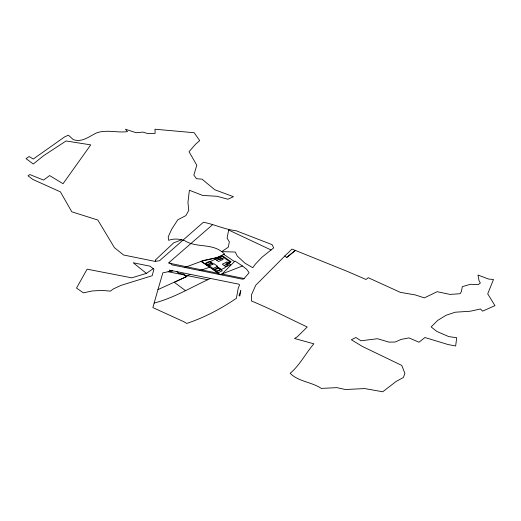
<?xml version="1.0" encoding="UTF-8"?>
<svg xmlns="http://www.w3.org/2000/svg" width="521" height="521" viewBox="0 0 521 521"><rect width="100%" height="100%" fill="white"/><g stroke="black" fill="none" stroke-linecap="round" stroke-linejoin="round"><path stroke-width="0.78" d="M228.778 229.37L227.104 238.162L229.351 241.855L228.309 247.156L221.718 251.61C210.614 243.222 196.15 247.944 184.675 240.676C179.4 238.813 174.06 238.397 168.641 240.305L168.211 236.886L171.689 229.233L177.791 219.797L185.86 215.616L188.752 210.445L187.951 202.382L189.39 190.25L202.643 195.421L217.081 196.293L227.918 199.224L233.467 196.704L214.763 189.748L202.05 179.165L196.476 178.716L193.845 175.069L196.795 165.261L189.038 151.689L195.766 144.024L199.712 140.624L194.19 132.725L154.952 129.221L155.147 133.376L147.743 133.552L142.839 132.093L136.163 132.731L125.45 129.221L127.502 131.624C117.316 133.031 106.688 129.332 96.639 132.862C89.332 136.313 81.693 142.975 73.135 139.511L68.394 135.167L64.552 136.938L33.272 159.029L29.117 156.534L26.05 158.618L33.259 164.037L43.458 155.786L66.082 140.97L90.739 144.877L63.048 183.718L49.632 175.564L43.556 180.077L29.801 174.555L27.991 175.824L32.901 179.478L60.397 191.852L71.813 211.813L97.85 220.038L114.425 247.67L123.529 254.984L154.815 261.353L159.504 260.747L203.411 222.239C214.509 224.375 224.785 229.5 236.078 230.731L272.034 244.616L273.701 247.866L262.024 257.179L255.414 264.114L252.77 267.709L245.046 263.235L237.263 256.058L235.251 252.053L221.718 251.61L224.525 253.968L216.606 257.726L201.399 261.275L220.207 274.665L242.467 265.984L246.785 269.416L249.103 272.698L243.789 278.924L242.408 279.178L172.054 264.87L169.227 262.363L168.524 263.02L218.377 273.362L219.947 274.756L222.083 274.039L235.01 261.014L242.467 265.984M157.948 289.611L152.868 307.579L184.141 321.861L186.746 323.443C204.545 317.478 220.963 308.81 236.384 298.312L238.292 287.918L239.582 284.987L238.833 284.173L169.442 270.145L171.363 271.063L172.64 270.796L162.845 272.835L157.948 289.611L186.088 276.82L189.905 274.326M284.883 255.928L255.772 285.221L251.402 294.958L251.506 301.008C270.464 308.823 288.699 318.259 307.208 326.999L297.296 336.774L294.528 338.481L313.876 343.827C305.56 353.388 299.946 365.104 290.151 373.31C298.513 381.724 311.617 381.9 321.333 388.405L336.846 387.644L345.384 389.519L364.72 388.568L382.727 391.779L396.181 381.418L403.397 377.504L404.869 373.342L401.756 365.416L362.382 346.445L351.356 339.777L355.882 337.478L360.975 340.793L377.491 338.722L388.913 342.115L395.074 342.056L401.118 339.405L409.031 337.908L419.001 342.232L424.934 337.523L448.106 344.557L455.667 345.977L456.683 337.712L448.842 336.625L436.774 331.408L431.134 326.908L437.679 320.415L446.113 315.251L455.269 312.209L470.157 311.239L480.473 308.999L482.602 311.154L494.95 305.645L487.721 293.844L493.498 279.503L488.496 279.035L477.965 275.029L479.053 280.76L480.362 283.027L478.187 284.661L470.463 284.277L462.329 286.628L461.424 291.48L460.128 293.727L449.962 294.391L437.178 291.708L424.328 297.869L415.283 294.925L400.278 292.327L368.21 277.7L366.035 279.49L347.253 271.363L292.007 249.071L284.857 255.915L286.7 257.485L295.387 250.432M169.227 262.363L212.685 224.616M286.68 257.472L295.361 250.425M146.388 273.356L153.265 268.654L153.942 269.181L152.171 275.72L121.08 285.365L113.37 288.901L110.4 291.128L102.233 290.412L92.341 290.946L83.373 292.841L76.522 288.08L87.111 269.168L131.787 277.849L146.388 273.356L133.22 262.773L150.094 266.211L153.265 268.654M210.289 278.501L207.716 279.744C190.074 287.957 173.167 298.168 154.164 303.046M204.662 263.6L209.279 261.438L213.017 264.101M206.537 264.928L211.148 262.773M216.684 260.181L221.301 258.019M208.296 265.098L212.47 263.144L210.269 261.575M224.043 257.726L219.855 259.686L217.654 258.116M208.407 266.264L213.942 263.672L217.68 266.335L212.145 268.927M214.281 269.357L218.455 267.403L221.353 269.468M230.028 261.991L225.84 263.952L227.456 265.104M214.014 270.256L218.631 268.1M224.167 265.508L228.778 263.346M215.889 271.591L220.5 269.429M217.758 272.919L222.369 270.764L216.762 266.765M181.497 239.849L173.714 242.825L155.219 260.2L155.825 261.223M216.606 257.726L203.919 260.344L184.76 267.468M199.96 270.607L209.742 267.214L200.995 261.418M168.127 271.734L207.716 279.744M222.083 274.039L244.075 278.52M228.628 230.028L271.063 249.969M223.743 254.339L234.476 261.555M221.835 256.156L230.399 262.252M185.43 290.601L174.288 282.291L186.088 276.82L183.555 273.955L179.198 273.479L176.782 271.636M240.8 290.653L239.842 296.019L238.983 295.661L240.8 290.653M230.933 261.737L224.453 268.015L217.179 271.421L206.095 263.528L222.597 255.804L230.933 261.737M219.432 256.69L214.815 258.846L218.553 261.509L223.17 259.354L219.432 256.69M226.909 262.017L222.298 264.173L226.036 266.837L230.653 264.681L226.909 262.017"/></g></svg>
